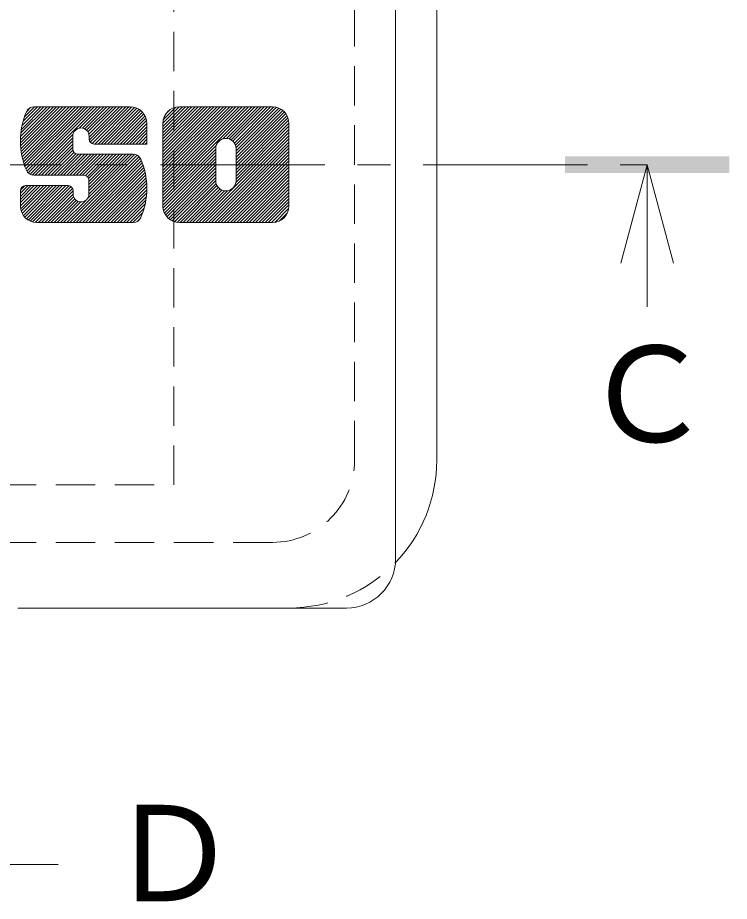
# Model space of a CAD drawing. Units: millimetres on the paper, enlarged 5 times, with parts at other scales. Extents: x -1338 to 1343, y -985 to 902.
# Drawn here: x 874.8 to 983.2, y -424.3 to -289.8 of the extents above; entities that cross this region are included whole.
import ezdxf
from ezdxf.enums import TextEntityAlignment as Align

# ---------------------------------------------------------------- set-up
doc = ezdxf.new("R2010")
doc.units = ezdxf.units.MM
doc.header["$LTSCALE"] = 5
doc.linetypes.add('CHAIN1', pattern=[8, 5, -1, 1, -1])
doc.linetypes.add('DASHED1', pattern=[1.8, 1.2, -0.6])
for name, color, linetype, lineweight in [('D-5', 7, 'Continuous', 9), ('D-7', 6, 'Continuous', 5), ('D-8', 4, 'Continuous', 9)]:
    doc.layers.add(name, color=color, linetype=linetype, lineweight=lineweight)
doc.styles.add('ＭＳ ゴシック', font='')
doc.styles.get('ＭＳ ゴシック').set_extended_font_data('MS Gothic')

msp = doc.modelspace()

# ---------------------------------------------------------------- linework, layer by layer
at = {"layer": 'D-5', "color": 4, "linetype": 'CHAIN1'}
msp.add_line((736.584, -312.189), (970.677, -312.189), dxfattribs=at)
at = {"layer": 'D-5', "color": 4}
for p, q in [((970.677, -312.189), (966.677, -327.189)), ((970.677, -312.189), (970.677, -333.811)), ((970.677, -312.189), (974.677, -327.189)), ((853.631, -418.744), (880.98, -418.744))]:
    msp.add_line(p, q, dxfattribs=at)
msp.add_solid([(958.177, -313.439), (983.177, -313.439), (958.177, -310.939), (983.177, -310.939)], dxfattribs=at)
at = {"layer": 'D-7'}
for p, q in [((932.381, -372.189), (932.381, -252.189)), ((938.63, -357.19), (938.63, -267.189)), ((875.262, -308.385), (880.268, -303.379)), ((875.264, -308.863), (880.747, -303.379)), ((875.282, -307.886), (879.789, -303.379)), ((875.284, -309.322), (881.227, -303.379)), ((875.321, -309.764), (881.706, -303.379)), ((875.327, -307.362), (879.309, -303.379)), ((875.374, -310.191), (882.185, -303.379)), ((875.4, -306.809), (878.83, -303.379)), ((875.44, -310.604), (882.665, -303.379)), ((875.509, -306.221), (878.351, -303.379)), ((875.519, -311.004), (883.144, -303.379)), ((875.61, -311.392), (883.623, -303.379)), ((875.662, -305.589), (877.871, -303.379)), ((875.713, -311.769), (884.103, -303.379)), ((875.826, -312.136), (884.582, -303.379)), ((875.874, -304.897), (877.392, -303.379)), ((875.949, -312.492), (885.061, -303.379)), ((876.081, -312.839), (885.541, -303.379)), ((876.172, -304.12), (876.801, -303.491)), ((876.23, -313.17), (886.02, -303.379)), ((876.439, -313.439), (886.499, -303.379)), ((876.715, -313.643), (886.979, -303.379)), ((891.979, -303.379), (877.319, -303.379)), ((884.208, -306.629), (887.458, -303.379)), ((884.695, -306.621), (887.937, -303.379)), ((885.051, -306.745), (888.417, -303.379)), ((885.33, -306.945), (888.896, -303.379)), ((885.542, -307.213), (889.375, -303.379)), ((885.68, -307.554), (889.855, -303.379)), ((885.714, -308), (890.334, -303.379)), ((885.733, -308.459), (890.813, -303.379)), ((885.894, -308.778), (891.293, -303.379)), ((886.17, -308.981), (891.772, -303.379)), ((886.588, -309.043), (892.238, -303.393)), ((887.067, -309.043), (892.642, -303.468)), ((887.547, -309.043), (892.996, -303.594)), ((888.026, -309.043), (893.309, -303.759)), ((888.505, -309.043), (893.588, -303.96)), ((896.938, -305.883), (899.441, -303.379)), ((896.938, -306.362), (899.921, -303.379)), ((896.938, -306.841), (900.4, -303.379)), ((896.938, -307.321), (900.879, -303.379)), ((896.938, -307.8), (901.359, -303.379)), ((896.938, -308.279), (901.838, -303.379)), ((896.938, -308.759), (902.317, -303.379)), ((896.938, -309.238), (902.797, -303.379)), ((896.938, -309.717), (903.276, -303.379)), ((896.938, -310.197), (903.755, -303.379)), ((896.938, -310.676), (904.235, -303.379)), ((896.938, -311.155), (904.714, -303.379)), ((896.938, -311.635), (905.193, -303.379)), ((896.938, -312.114), (905.672, -303.379)), ((896.938, -312.593), (906.152, -303.379)), ((896.938, -313.073), (906.631, -303.379)), ((896.938, -313.552), (907.11, -303.379)), ((896.938, -314.031), (907.59, -303.379)), ((896.938, -314.511), (908.069, -303.379)), ((896.938, -314.99), (908.548, -303.379)), ((896.938, -315.469), (909.028, -303.379)), ((896.938, -315.949), (909.507, -303.379)), ((896.938, -316.428), (909.986, -303.379)), ((896.938, -316.907), (910.466, -303.379)), ((897, -305.341), (898.9, -303.441)), ((897.358, -304.504), (898.062, -303.8)), ((913.614, -303.379), (899.455, -303.379)), ((906.066, -308.259), (910.945, -303.379)), ((906.616, -308.188), (911.424, -303.379)), ((907.019, -308.264), (911.904, -303.379)), ((907.346, -308.417), (912.383, -303.379)), ((907.614, -308.627), (912.862, -303.379)), ((907.83, -308.891), (913.342, -303.379)), ((907.988, -309.213), (913.813, -303.387)), ((908.072, -309.608), (914.225, -303.455)), ((908.077, -310.083), (914.585, -303.574)), ((908.077, -310.562), (914.904, -303.735)), ((908.077, -311.041), (915.187, -303.931)), ((888.985, -309.043), (893.833, -304.194)), ((889.464, -309.043), (894.046, -304.46)), ((889.943, -309.043), (894.225, -304.761)), ((890.423, -309.043), (894.366, -305.099)), ((908.077, -311.521), (915.437, -304.161)), ((908.077, -312), (915.654, -304.422)), ((908.077, -312.479), (915.838, -304.718)), ((908.077, -312.959), (915.984, -305.051)), ((890.902, -309.043), (894.462, -305.483)), ((891.381, -309.043), (894.496, -305.928)), ((891.86, -309.043), (894.496, -306.407)), ((894.496, -305.896), (894.496, -309.043)), ((896.938, -318.482), (896.938, -305.896)), ((908.077, -313.438), (916.087, -305.428)), ((908.077, -313.917), (916.13, -305.863)), ((908.077, -314.397), (916.131, -306.343)), ((916.131, -305.896), (916.131, -318.482)), ((877.065, -313.772), (883.257, -307.58)), ((877.519, -313.798), (883.229, -308.088)), ((883.229, -309.83), (883.229, -307.843)), ((885.714, -308.288), (885.714, -307.843)), ((892.34, -309.043), (894.496, -306.887)), ((892.819, -309.043), (894.496, -307.366)), ((893.298, -309.043), (894.496, -307.845)), ((902.433, -320.999), (916.131, -307.301)), ((902.912, -320.999), (916.131, -307.781)), ((908.057, -314.896), (916.131, -306.822)), ((877.998, -313.798), (883.229, -308.567)), ((878.477, -313.798), (883.229, -309.046)), ((886.469, -309.043), (894.496, -309.043)), ((893.778, -309.043), (894.496, -308.325)), ((894.257, -309.043), (894.496, -308.804)), ((896.938, -317.387), (905.065, -309.26)), ((903.392, -320.999), (916.131, -308.26)), ((903.871, -320.999), (916.131, -308.739)), ((904.35, -320.999), (916.131, -309.219)), ((878.957, -313.798), (883.229, -309.526)), ((879.436, -313.798), (883.246, -309.988)), ((879.915, -313.798), (883.402, -310.311)), ((880.395, -313.798), (883.674, -310.519)), ((880.874, -313.798), (884.087, -310.585)), ((881.353, -313.798), (884.566, -310.585)), ((881.833, -313.798), (885.046, -310.585)), ((882.301, -320.999), (892.689, -310.611)), ((882.312, -313.798), (885.525, -310.585)), ((882.78, -320.999), (893.04, -310.739)), ((882.791, -313.798), (886.004, -310.585)), ((883.271, -313.798), (886.484, -310.585)), ((883.75, -313.798), (886.963, -310.585)), ((883.984, -310.585), (892.438, -310.585)), ((884.229, -313.798), (887.442, -310.585)), ((884.709, -313.798), (887.922, -310.585)), ((885.15, -313.836), (888.401, -310.585)), ((885.427, -317.394), (892.236, -310.585)), ((885.448, -314.017), (888.88, -310.585)), ((885.632, -314.313), (889.36, -310.585)), ((885.671, -314.753), (889.839, -310.585)), ((885.671, -315.232), (890.318, -310.585)), ((885.671, -315.712), (890.798, -310.585)), ((885.671, -316.191), (891.277, -310.585)), ((885.671, -316.67), (891.756, -310.585)), ((896.938, -317.866), (904.992, -309.812)), ((896.938, -318.345), (904.992, -310.291)), ((896.959, -318.804), (904.992, -310.77)), ((904.83, -320.999), (916.131, -309.698)), ((904.992, -314.65), (904.992, -309.728)), ((905.309, -320.999), (916.131, -310.177)), ((905.788, -320.999), (916.131, -310.656)), ((908.077, -314.65), (908.077, -309.728)), ((883.26, -320.999), (893.316, -310.942)), ((883.739, -320.999), (893.526, -311.212)), ((884.218, -320.999), (893.675, -311.543)), ((884.698, -320.999), (893.807, -311.889)), ((897.042, -319.2), (904.992, -311.25)), ((897.174, -319.547), (904.992, -311.729)), ((906.268, -320.999), (916.131, -311.136)), ((906.747, -320.999), (916.131, -311.615)), ((907.226, -320.999), (916.131, -312.094)), ((885.177, -320.999), (893.931, -312.245)), ((885.656, -320.999), (894.044, -312.612)), ((886.136, -320.999), (894.146, -312.989)), ((886.615, -320.999), (894.237, -313.377)), ((897.345, -319.855), (904.992, -312.208)), ((897.551, -320.129), (904.992, -312.688)), ((897.79, -320.37), (904.992, -313.167)), ((907.705, -320.999), (916.131, -312.574)), ((908.185, -320.999), (916.131, -313.053)), ((884.916, -313.798), (877.319, -313.798)), ((885.671, -314.553), (885.671, -316.669)), ((887.094, -320.999), (894.317, -313.777)), ((887.574, -320.999), (894.383, -314.19)), ((888.053, -320.999), (894.435, -314.617)), ((898.061, -320.578), (904.992, -313.646)), ((898.366, -320.752), (904.992, -314.126)), ((898.711, -320.887), (904.992, -314.605)), ((908.664, -320.999), (916.131, -313.532)), ((909.143, -320.999), (916.131, -314.012)), ((909.623, -320.999), (916.131, -314.491)), ((875.261, -316.535), (876.413, -315.383)), ((875.261, -317.015), (876.892, -315.383)), ((875.261, -317.494), (877.371, -315.383)), ((875.261, -317.973), (877.851, -315.383)), ((875.261, -318.453), (878.33, -315.383)), ((875.261, -316.138), (875.261, -318.482)), ((875.266, -316.051), (875.928, -315.388)), ((875.295, -318.898), (878.809, -315.383)), ((875.391, -319.281), (879.289, -315.383)), ((875.532, -319.619), (879.768, -315.383)), ((875.711, -319.919), (880.247, -315.383)), ((875.925, -320.186), (880.727, -315.383)), ((876.016, -315.383), (882.517, -315.383)), ((876.17, -320.419), (881.206, -315.383)), ((876.449, -320.62), (881.685, -315.383)), ((876.763, -320.785), (882.165, -315.383)), ((877.117, -320.911), (882.635, -315.393)), ((877.521, -320.986), (882.971, -315.535)), ((877.987, -320.999), (883.19, -315.796)), ((883.272, -316.138), (883.272, -316.669)), ((888.532, -320.999), (894.472, -315.059)), ((889.012, -320.999), (894.493, -315.518)), ((889.491, -320.999), (894.494, -315.996)), ((899.102, -320.974), (905.041, -315.036)), ((899.557, -320.999), (905.176, -315.38)), ((900.036, -320.999), (905.372, -315.663)), ((900.516, -320.999), (905.621, -315.893)), ((900.995, -320.999), (905.926, -316.067)), ((910.102, -320.999), (916.131, -314.97)), ((910.581, -320.999), (916.131, -315.45)), ((911.061, -320.999), (916.131, -315.929)), ((878.466, -320.999), (883.272, -316.194)), ((878.946, -320.999), (883.272, -316.673)), ((879.425, -320.999), (883.344, -317.08)), ((879.904, -320.999), (883.513, -317.39)), ((889.97, -320.999), (894.474, -316.495)), ((890.45, -320.999), (894.43, -317.019)), ((901.474, -320.999), (906.299, -316.174)), ((901.954, -320.999), (906.78, -316.173)), ((911.54, -320.999), (916.131, -316.408)), ((912.019, -320.999), (916.131, -316.888)), ((912.499, -320.999), (916.131, -317.367)), ((880.384, -320.999), (883.753, -317.629)), ((880.863, -320.999), (884.065, -317.797)), ((881.342, -320.999), (884.473, -317.868)), ((881.822, -320.999), (885.197, -317.624)), ((890.929, -320.999), (894.356, -317.572)), ((891.408, -320.999), (894.248, -318.16)), ((891.888, -320.999), (894.094, -318.792)), ((912.978, -320.999), (916.131, -317.846)), ((913.457, -320.999), (916.131, -318.326)), ((913.961, -320.975), (916.107, -318.829)), ((892.367, -320.999), (893.882, -319.484)), ((914.631, -320.785), (915.916, -319.499)), ((892.438, -320.999), (877.777, -320.999)), ((892.96, -320.886), (893.583, -320.263)), ((913.614, -320.999), (899.455, -320.999)), ((874.881, -379.689), (924.881, -379.689))]:
    msp.add_line(p, q, dxfattribs=at)
at = {"layer": 'D-7', "linetype": 'DASHED1'}
for p, q in [((926.13, -357.19), (926.13, -267.189)), ((913.63, -369.69), (853.631, -369.69))]:
    msp.add_line(p, q, dxfattribs=at)
at = {"layer": 'D-7'}
for centre, radius, start, end in [((877.319, -304.638), 1.258, 90, 157.10112), ((891.979, -305.896), 2.517, 0, 90), ((899.455, -305.896), 2.517, 90, 180), ((913.614, -305.896), 2.517, 0, 90), ((886.673, -308.589), 11.412, 157.10112, 202.89888), ((884.471, -307.843), 1.242, 0, 180), ((886.469, -308.288), 0.755, 180, 270), ((906.534, -309.728), 1.542, 0, 180), ((883.984, -309.83), 0.755, 180, 270), ((892.438, -311.843), 1.258, 22.90802, 90), ((883.094, -315.792), 11.402, 337.09198, 22.90802), ((877.319, -312.54), 1.258, 202.89888, 270), ((884.916, -314.553), 0.755, 0, 90), ((906.534, -314.65), 1.542, 180, 0), ((876.016, -316.138), 0.755, 90, 180), ((882.517, -316.138), 0.755, 0, 90), ((884.471, -316.669), 1.2, 180, 0), ((877.777, -318.482), 2.517, 180, 270), ((899.455, -318.482), 2.517, 180, 270), ((913.614, -318.482), 2.517, 270, 0), ((892.438, -319.741), 1.258, 270, 337.09198), ((916.13, -357.19), 22.5, 316.15474, 0), ((924.881, -372.189), 7.5, 270, 0)]:
    msp.add_arc(centre, radius, start, end, dxfattribs=at)
at = {"layer": 'D-7', "linetype": 'DASHED1'}
for centre, radius, end in [((913.63, -357.19), 12.5, 0), ((916.13, -357.19), 22.5, 316.15474)]:
    msp.add_arc(centre, radius, 270, end, dxfattribs=at)
at = {"layer": 'D-8', "linetype": 'DASHED1'}
for p, q in [((898.631, -360.939), (898.631, -263.439)), ((808.631, -360.939), (898.631, -360.939))]:
    msp.add_line(p, q, dxfattribs=at)

# ---------------------------------------------------------------- texts
at = {"layer": 'D-5', "color": 2, "style": 'ＭＳ ゴシック'}
for s, p in [('Ｃ', (960.677, -358.811)), ('Ｄ', (888.48, -428.744))]:
    msp.add_text(s, height=14.66, dxfattribs=at).set_placement(p, align=Align.BOTTOM_LEFT)

doc.saveas('drawing.dxf')
